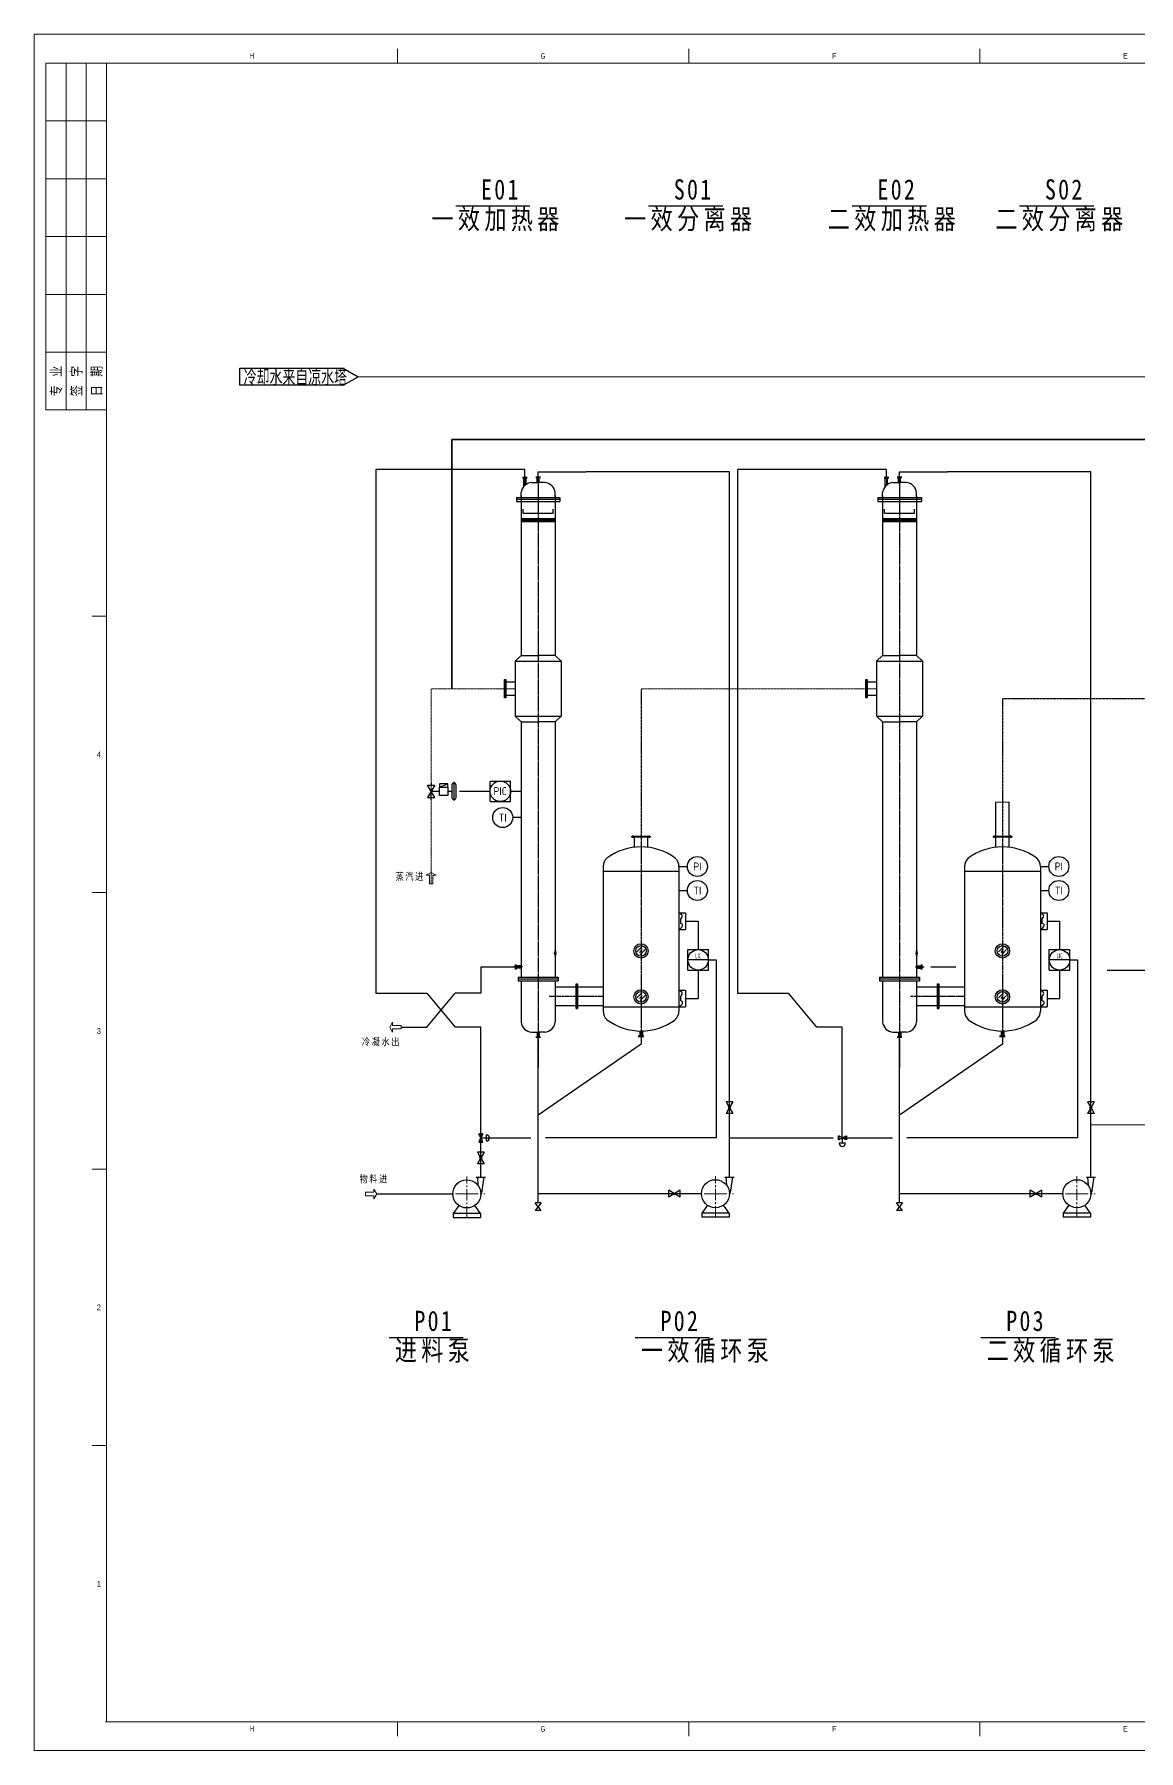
# Model space of a CAD drawing. Extents: x 1175813 to 1223918, y -298815 to -264839.
# Drawn here: x 1175813 to 1197675, y -298815 to -264839 of the extents above; entities that cross this region are included whole.
import ezdxf
from ezdxf.enums import TextEntityAlignment as Align

# ---------------------------------------------------------------- set-up
doc = ezdxf.new("R2010")
doc.units = 0
for name, pattern in [('ACAD_ISO10W100', [18, 12, -3, 0, -3]), ('CENTER', [2, 1.25, -0.25, 0.25, -0.25]), ('CENTER2', [1.125, 0.75, -0.125, 0.125, -0.125]), ('DASHED', [0.75, 0.5, -0.25])]:
    doc.linetypes.add(name, pattern=pattern)
for name, color, linetype in [('02', 1, 'Continuous'), ('1', 7, 'Continuous'), ('1轮廓实线层', 7, 'Continuous'), ('3', 1, 'Continuous'), ('4虚线层', 6, 'DASHED'), ('5', 3, 'Continuous'), ('EbLayer1', 7, 'Continuous'), ('ZHIK', 6, 'Continuous'), ('标题', 7, 'Continuous')]:
    doc.layers.add(name, color=color, linetype=linetype)
for name, color, linetype, lineweight in [('cen', 1, 'CENTER', 13), ('中心线', 1, 'ACAD_ISO10W100', 18), ('中粗线', 4, 'Continuous', 35), ('文本', 7, 'Continuous', 18), ('标题栏', 3, 'Continuous', 50), ('细实线', 7, 'Continuous', 18)]:
    doc.layers.add(name, color=color, linetype=linetype, lineweight=lineweight)
doc.styles.add('GD', font='hztxt_e.shx', dxfattribs={"width": 0.8, "bigfont": 'hztxt.shx'})
doc.styles.add('HGCAD', font='HGCAD.SHX', dxfattribs={"width": 0.75, "bigfont": 'HGCADHZ.SHX'})
doc.styles.add('PC_TEXTSTYLE', font='isocp.shx', dxfattribs={"width": 0.8, "bigfont": 'gbcbig.shx'})
doc.styles.add('工程字', font='gbenor.shx', dxfattribs={"bigfont": 'gbcbig.shx'})

# ---------------------------------------------------------------- blocks, each defined once
blk = doc.blocks.new('HGEQU#HGTFTK~A1H~HGCAD化工图框(带分区)')
at = {"color": 7, "linetype": 'Continuous', "lineweight": 0}
for p, q in [((10, 584), (-831, 584)), ((10, 584), (-831, 584)), ((-831, 584), (-831, -10)), ((-705.25, 574), (-705.25, 579)), ((-604.5, 574), (-604.5, 579)), ((-503.75, 574), (-503.75, 579)), ((-827, 574), (-806, 574)), ((-827, 574), (-827, 454)), ((-820, 574), (-820, 454)), ((-813, 574), (-813, 454)), ((-827, 554), (-806, 554)), ((-827, 534), (-806, 534)), ((-827, 514), (-806, 514)), ((-827, 494), (-806, 494)), ((-827, 474), (-806, 474)), ((-827, 454), (-806, 454)), ((-811, 382.64), (-806, 382.64)), ((-811, 286.97), (-806, 286.97)), ((-811, 191.3), (-806, 191.3)), ((-811, 95.63), (-806, 95.63)), ((-705.25, -5), (-705.25, 0)), ((-604.5, -5), (-604.5, 0)), ((-503.75, -5), (-503.75, 0)), ((-831, -10), (10, -10))]:
    blk.add_line(p, q, dxfattribs=at)
at = {"color": 2, "linetype": 'Continuous', "lineweight": 0}
for p, q in [((0, 574), (-806, 574)), ((-806, 574), (-806, 0)), ((-806.4, 0), (0, 0))]:
    blk.add_line(p, q, dxfattribs=at)
at = {"color": 7, "linetype": 'Continuous', "lineweight": 0, "style": 'HGCAD'}
for s, width, p, p2 in [('H', 1.2, (-756.47, 575.53), (-754.87, 575.53)), ('G', 1.12, (-655.72, 575.53), (-654.12, 575.53)), ('F', 1.292308, (-554.97, 575.53), (-553.37, 575.53)), ('E', 1.292308, (-454.22, 575.53), (-452.62, 575.53)), ('H', 1.2, (-756.47, -3.47), (-754.87, -3.47)), ('G', 1.12, (-655.72, -3.47), (-654.12, -3.47)), ('F', 1.292308, (-554.97, -3.47), (-553.37, -3.47)), ('E', 1.292308, (-454.22, -3.47), (-452.62, -3.47))]:
    blk.add_text(s, height=2, dxfattribs=dict(at, width=width)).set_placement(p, p2, align=Align.FIT)
for s, p in [('专  业', (-823.5, 464)), ('签  字', (-816.5, 464)), ('日  期', (-809.5, 464))]:
    blk.add_text(s, height=4, rotation=90, dxfattribs=at).set_placement(p, align=Align.MIDDLE)
at = {"color": 7, "linetype": 'Continuous', "lineweight": 0, "style": 'HGCAD', "width": 0.933333}
for s, p in [('4', (-809.39, 333.75)), ('3', (-809.39, 238.08)), ('2', (-809.39, 142.41)), ('1', (-809.39, 46.74))]:
    blk.add_text(s, height=2, dxfattribs=at).set_placement(p)

msp = doc.modelspace()

# ---------------------------------------------------------------- hatches: boundary and pattern name
h = msp.add_hatch()
h.set_pattern_fill('ANSI31', color=256, scale=6)
h.set_pattern_definition([(45, (1090272.91, -219990.702), (-13.4703842, 13.4703842), [])])
h.paths.add_polyline_path([(1185787, -274420), (1185449, -274420), (1185449, -274483), (1185787, -274483)])
h.paths.add_polyline_path([(1186124, -274420), (1185787, -274420), (1185787, -274483), (1186124, -274483)])
h = msp.add_hatch()
h.set_pattern_fill('ANSI31', color=256, scale=6)
h.set_pattern_definition([(45, (1097427.98, -219990.702), (-13.4703842, 13.4703842), [])])
h.paths.add_polyline_path([(1192942, -274420), (1192605, -274420), (1192605, -274483), (1192942, -274483)])
h.paths.add_polyline_path([(1193279, -274420), (1192942, -274420), (1192942, -274483), (1193279, -274483)])

# ---------------------------------------------------------------- linework, layer by layer
at = {"color": 5}
for p, q in [((1185525, -273454), (1182576, -273454)), ((1182576, -273454), (1182576, -283822)), ((1185525, -273589), (1185525, -273454)), ((1185787, -273500), (1186735, -273500)), ((1189574, -273500), (1186735, -273500)), ((1189574, -277498), (1189574, -273500)), ((1192680, -273454), (1189731, -273454)), ((1189731, -273454), (1189731, -283822)), ((1192680, -273589), (1192680, -273454)), ((1192942, -273500), (1193890, -273500)), ((1196729, -273500), (1193890, -273500)), ((1196729, -277498), (1196729, -273500)), ((1189574, -287461), (1189574, -277130)), ((1196729, -287461), (1196729, -277130)), ((1182576, -283822), (1183584, -283822)), ((1183584, -283822), (1184142, -284494)), ((1189731, -283822), (1190739, -283822)), ((1190739, -283822), (1191297, -284494)), ((1184652, -284494), (1184142, -284494)), ((1184652, -287465), (1184652, -284494)), ((1184652, -285556), (1184652, -284494)), ((1185787, -287790), (1185787, -284683)), ((1191807, -284494), (1191297, -284494)), ((1191807, -286684), (1191807, -284494)), ((1191807, -285556), (1191807, -284494)), ((1192942, -287790), (1192942, -284683)), ((1187824, -284830), (1185787, -286236)), ((1194979, -284830), (1192942, -286236)), ((1182593, -287794), (1184097, -287794)), ((1185844, -287968), (1185729, -287968)), ((1185844, -288120), (1185729, -287968)), ((1185844, -287968), (1185729, -288120)), ((1185844, -288120), (1185729, -288120)), ((1189019, -287790), (1185787, -287790)), ((1185787, -287968), (1185787, -287794)), ((1192999, -287968), (1192884, -287968)), ((1192999, -288120), (1192884, -287968)), ((1192999, -287968), (1192884, -288120)), ((1192999, -288120), (1192884, -288120)), ((1196174, -287790), (1192942, -287790)), ((1192942, -287968), (1192942, -287794))]:
    msp.add_line(p, q, dxfattribs=at)
for p, q in [((1185449, -274420), (1186124, -274420)), ((1185449, -274483), (1186124, -274483)), ((1185491, -274316), (1185491, -274241)), ((1185491, -274316), (1186083, -274316)), ((1186083, -274316), (1186083, -274241)), ((1192605, -274420), (1193279, -274420)), ((1192605, -274483), (1193279, -274483)), ((1192646, -274316), (1192646, -274241)), ((1192646, -274316), (1193238, -274316)), ((1193238, -274316), (1193238, -274241)), ((1185157, -277627), (1185108, -277627)), ((1185120, -277974), (1185120, -277612)), ((1185120, -277612), (1185145, -277612)), ((1185132, -277974), (1185132, -277612)), ((1185145, -277612), (1185145, -277974)), ((1192312, -277627), (1192263, -277627)), ((1192275, -277974), (1192275, -277612)), ((1192275, -277612), (1192300, -277612)), ((1192288, -277974), (1192288, -277612)), ((1192300, -277612), (1192300, -277974)), ((1185157, -277958), (1185108, -277958)), ((1185145, -277974), (1185120, -277974)), ((1192312, -277958), (1192263, -277958)), ((1192300, -277974), (1192275, -277974)), ((1187643, -280709), (1188006, -280709)), ((1187643, -280734), (1187643, -280709)), ((1187643, -280722), (1188006, -280722)), ((1188006, -280734), (1187643, -280734)), ((1187659, -280746), (1187659, -280697)), ((1187990, -280746), (1187990, -280697)), ((1188006, -280709), (1188006, -280734)), ((1194798, -280709), (1195161, -280709)), ((1194798, -280734), (1194798, -280709)), ((1194798, -280722), (1195161, -280722)), ((1195161, -280734), (1194798, -280734)), ((1194814, -280746), (1194814, -280697)), ((1195145, -280746), (1195145, -280697)), ((1195161, -280709), (1195161, -280734)), ((1187074, -281403), (1188574, -281403)), ((1194229, -281403), (1195729, -281403)), ((1187841, -282902), (1187743, -283003)), ((1187795, -283016), (1187847, -282954)), ((1187808, -283056), (1187903, -282958)), ((1194996, -282902), (1194898, -283003)), ((1194950, -283016), (1195002, -282954)), ((1194963, -283056), (1195058, -282958)), ((1186577, -283652), (1186528, -283652)), ((1186540, -284123), (1186540, -283636)), ((1186540, -283636), (1186565, -283636)), ((1186553, -284123), (1186553, -283636)), ((1186565, -283636), (1186565, -284123)), ((1193732, -283652), (1193684, -283652)), ((1193695, -284123), (1193695, -283636)), ((1193695, -283636), (1193720, -283636)), ((1193708, -284123), (1193708, -283636)), ((1193720, -283636), (1193720, -284123)), ((1187841, -283812), (1187743, -283912)), ((1187795, -283925), (1187847, -283864)), ((1187808, -283965), (1187903, -283868)), ((1194996, -283812), (1194898, -283912)), ((1194950, -283925), (1195002, -283864)), ((1194963, -283965), (1195058, -283868)), ((1186577, -284108), (1186528, -284108)), ((1186540, -284123), (1186565, -284123)), ((1187074, -284089), (1188574, -284089)), ((1193732, -284108), (1193684, -284108)), ((1193695, -284123), (1193720, -284123)), ((1194229, -284089), (1195729, -284089)), ((1187824, -284678), (1187824, -284830)), ((1194979, -284678), (1194979, -284830)), ((1184561, -287465), (1184742, -287465)), ((1184583, -287465), (1184595, -287624)), ((1184678, -287725), (1184653, -287789)), ((1184678, -287725), (1184720, -287465)), ((1189484, -287461), (1189664, -287461)), ((1189505, -287461), (1189517, -287620)), ((1189600, -287720), (1189575, -287785)), ((1189600, -287720), (1189642, -287461)), ((1196639, -287461), (1196819, -287461)), ((1196660, -287461), (1196672, -287620)), ((1196755, -287720), (1196730, -287785)), ((1196755, -287720), (1196797, -287461)), ((1184216, -288023), (1184105, -288183)), ((1184645, -288183), (1184534, -288023)), ((1189138, -288019), (1189027, -288178)), ((1189567, -288178), (1189456, -288019)), ((1196293, -288019), (1196182, -288178)), ((1196722, -288178), (1196611, -288019)), ((1184105, -288183), (1184105, -288258)), ((1184645, -288183), (1184645, -288258)), ((1189027, -288178), (1189027, -288254)), ((1189567, -288254), (1189027, -288254)), ((1189567, -288178), (1189567, -288254)), ((1196182, -288178), (1196182, -288254)), ((1196722, -288254), (1196182, -288254)), ((1196722, -288178), (1196722, -288254))]:
    msp.add_line(p, q)
at = {"color": 3}
for p, q in [((1184652, -283301), (1184652, -283822)), ((1184652, -283301), (1185341, -283301)), ((1193559, -283301), (1194054, -283301)), ((1197050, -283363), (1198819, -283363)), ((1183584, -284494), (1184142, -283822)), ((1184652, -283822), (1184142, -283822)), ((1183074, -284494), (1183584, -284494)), ((1184613, -286600), (1184690, -286600)), ((1184613, -286614), (1184690, -286614)), ((1184690, -286754), (1184613, -286614)), ((1184690, -286614), (1184613, -286754)), ((1184613, -286754), (1184690, -286754)), ((1184652, -286684), (1184759, -286684)), ((1184759, -286623), (1184759, -286745)), ((1191723, -286646), (1191723, -286723)), ((1191737, -286646), (1191737, -286723)), ((1191737, -286723), (1191877, -286646)), ((1191877, -286723), (1191737, -286646)), ((1191807, -286684), (1191807, -286792)), ((1191877, -286646), (1191877, -286723)), ((1191891, -286646), (1191891, -286723)), ((1184613, -286768), (1184690, -286768)), ((1191868, -286792), (1191746, -286792))]:
    msp.add_line(p, q, dxfattribs=at)
at = {"color": 6}
for p, q in [((1189157, -283160), (1188751, -283160)), ((1196312, -283160), (1195906, -283160))]:
    msp.add_line(p, q, dxfattribs=at)
at = {"extrusion": (0.262935, 0.256763, 0.93002)}
for p, q in [((1184645, -288183), (1184105, -288183)), ((1189567, -288178), (1189027, -288178)), ((1196722, -288178), (1196182, -288178))]:
    msp.add_line(p, q, dxfattribs=at)
for centre, radius in [((1187824, -282983), 142), ((1187824, -282983), 105), ((1194979, -282983), 142), ((1194979, -282983), 105), ((1187824, -283893), 142), ((1187824, -283893), 105), ((1194979, -283893), 142), ((1194979, -283893), 105), ((1184375, -287794), 278), ((1189297, -287790), 278), ((1196452, -287790), 278)]:
    msp.add_circle(centre, radius)
at = {"color": 3}
for centre, start, end in [((1184759, -286684), 270, 90), ((1191807, -286792), 180, 0)]:
    msp.add_arc(centre, 60.9, start, end, dxfattribs=at)
at = {"layer": '02', "color": 3}
for p, q in [((1183595, -279700), (1183743, -279700)), ((1183743, -279700), (1183595, -279946)), ((1183743, -279946), (1183595, -279700)), ((1183595, -279946), (1183743, -279946)), ((1183669, -279650), (1183669, -279700)), ((1183669, -279995), (1183669, -279823)), ((1183669, -279823), (1183833, -279823)), ((1183997, -279679), (1183833, -279679)), ((1183833, -279679), (1183833, -279741)), ((1183833, -279741), (1183997, -279679)), ((1183833, -279905), (1183833, -279741)), ((1183833, -279741), (1183997, -279741)), ((1183997, -279905), (1183833, -279905)), ((1183997, -279741), (1183997, -279679)), ((1183997, -279741), (1183997, -279905)), ((1183997, -279823), (1184079, -279823)), ((1184079, -279700), (1184079, -279823)), ((1184079, -279823), (1184079, -279946)), ((1184120, -279638), (1184120, -280008)), ((1184161, -279946), (1184161, -279700))]:
    msp.add_line(p, q, dxfattribs=at)
at = {"layer": '02'}
for p, q in [((1189506, -285971), (1189564, -286070)), ((1189641, -285971), (1189506, -285971)), ((1189641, -285971), (1189583, -286070)), ((1196662, -285971), (1196719, -286070)), ((1196796, -285971), (1196662, -285971)), ((1196796, -285971), (1196739, -286070)), ((1189564, -286103), (1189506, -286202)), ((1189641, -286202), (1189506, -286202)), ((1189583, -286103), (1189641, -286202)), ((1196719, -286103), (1196662, -286202)), ((1196796, -286202), (1196662, -286202)), ((1196739, -286103), (1196796, -286202)), ((1184584, -286965), (1184642, -287064)), ((1184719, -286965), (1184584, -286965)), ((1184642, -287097), (1184584, -287196)), ((1184719, -286965), (1184661, -287064)), ((1184661, -287097), (1184719, -287196)), ((1184719, -287196), (1184584, -287196)), ((1188371, -287857), (1188371, -287722)), ((1188469, -287780), (1188371, -287722)), ((1188601, -287722), (1188502, -287780)), ((1188601, -287857), (1188601, -287722)), ((1195526, -287857), (1195526, -287722)), ((1195624, -287780), (1195526, -287722)), ((1195756, -287722), (1195657, -287780)), ((1195756, -287857), (1195756, -287722)), ((1188469, -287799), (1188371, -287857)), ((1188601, -287857), (1188502, -287799)), ((1195624, -287799), (1195526, -287857)), ((1195756, -287857), (1195657, -287799))]:
    msp.add_line(p, q, dxfattribs=at)
for centre in [(1189574, -286087), (1196729, -286087), (1184652, -287080), (1188486, -287790), (1195641, -287790)]:
    msp.add_circle(centre, 19.2, dxfattribs=at)
at = {"layer": '02', "color": 3}
for centre, start, end in [((1184120, -279700), 0, 180), ((1184120, -279946), 180, 0)]:
    msp.add_arc(centre, 41.1, start, end, dxfattribs=at)
at = {"layer": '1', "color": 6}
for centre in [(1188954, -283160), (1196109, -283160)]:
    msp.add_circle(centre, 203, dxfattribs=at)
at = {"layer": '1轮廓实线层'}
msp.add_line((1184105, -288258), (1184645, -288258), dxfattribs=at)
at = {"layer": '3'}
for p, q in [((1179884, -271449), (1181930, -271449)), ((1179884, -271786), (1179884, -271449)), ((1181930, -271449), (1182222, -271617)), ((1181930, -271786), (1179884, -271786)), ((1181930, -271786), (1182222, -271617))]:
    msp.add_line(p, q, dxfattribs=at)
at = {"layer": '4虚线层', "linetype": 'ByBlock', "ltscale": 0.5}
for p, q in [((1184835, -280026), (1184835, -279620)), ((1184835, -279620), (1185241, -279620)), ((1185241, -280024), (1185241, -279618)), ((1185241, -280026), (1185241, -279620)), ((1185241, -279821), (1185450, -279821)), ((1184835, -280026), (1185241, -280026)), ((1185449, -280343), (1185280, -280343)), ((1188574, -281312), (1188744, -281312)), ((1195729, -281312), (1195899, -281312)), ((1188574, -281788), (1188744, -281788)), ((1195729, -281788), (1195899, -281788)), ((1188751, -283363), (1188751, -282957)), ((1188751, -282957), (1189157, -282957)), ((1189157, -283363), (1189157, -282957)), ((1195906, -283363), (1195906, -282957)), ((1195906, -282957), (1196312, -282957)), ((1196312, -283363), (1196312, -282957)), ((1188751, -283363), (1189157, -283363)), ((1195906, -283363), (1196312, -283363))]:
    msp.add_line(p, q, dxfattribs=at)
at = {"layer": '4虚线层', "ltscale": 0.5}
msp.add_line((1184232, -279823), (1184835, -279823), dxfattribs=at)
at = {"layer": '4虚线层', "linetype": 'ByBlock', "ltscale": 0.5}
for centre, radius in [((1185038, -279823), 203), ((1185085, -280343), 198), ((1188939, -281312), 198), ((1196094, -281312), 198), ((1188939, -281788), 198), ((1196094, -281788), 198)]:
    msp.add_circle(centre, radius, dxfattribs=at)
at = {"layer": 'cen', "color": 1, "ltscale": 0.3}
for p, q in [((1183669, -280417), (1183669, -277793)), ((1185120, -277793), (1183669, -277793)), ((1192275, -277793), (1187824, -277793)), ((1183669, -280417), (1183669, -281654))]:
    msp.add_line(p, q, dxfattribs=at)
at = {"layer": 'EbLayer1'}
for p, q in [((1185787, -273607), (1185787, -273500)), ((1192942, -273607), (1192942, -273500)), ((1185478, -273607), (1185572, -273607)), ((1185478, -273618), (1185572, -273618)), ((1185504, -273788), (1185504, -273619)), ((1185525, -273589), (1185525, -273767)), ((1185547, -273750), (1185547, -273618)), ((1185656, -273710), (1185787, -273710)), ((1185834, -273607), (1185740, -273607)), ((1185834, -273618), (1185740, -273618)), ((1185765, -273706), (1185765, -273618)), ((1185787, -273589), (1185787, -273764)), ((1185918, -273710), (1185787, -273710)), ((1185808, -273715), (1185808, -273619)), ((1192634, -273607), (1192727, -273607)), ((1192634, -273618), (1192727, -273618)), ((1192659, -273788), (1192659, -273619)), ((1192680, -273589), (1192680, -273767)), ((1192702, -273750), (1192702, -273618)), ((1192811, -273710), (1192942, -273710)), ((1192989, -273607), (1192895, -273607)), ((1192989, -273618), (1192895, -273618)), ((1192920, -273706), (1192920, -273618)), ((1192942, -273589), (1192942, -273764)), ((1193073, -273710), (1192942, -273710)), ((1192963, -273715), (1192963, -273619)), ((1186218, -274050), (1185355, -274050)), ((1185356, -274010), (1186218, -274010)), ((1185356, -274010), (1185356, -274090)), ((1185356, -274090), (1186218, -274090)), ((1185449, -274010), (1185449, -273911)), ((1185449, -273975), (1185449, -277136)), ((1186124, -274010), (1186124, -273911)), ((1186124, -273975), (1186124, -277136)), ((1186218, -274010), (1186218, -274090)), ((1193373, -274050), (1192510, -274050)), ((1192511, -274010), (1193373, -274010)), ((1192511, -274010), (1192511, -274090)), ((1192511, -274090), (1193373, -274090)), ((1192605, -274010), (1192605, -273911)), ((1192605, -273975), (1192605, -277136)), ((1193279, -274010), (1193279, -273911)), ((1193279, -273975), (1193279, -277136)), ((1193373, -274010), (1193373, -274090)), ((1185449, -277136), (1185333, -277249)), ((1185333, -277249), (1185333, -278337)), ((1185333, -277249), (1186240, -277249)), ((1185449, -277136), (1185788, -277136)), ((1186124, -277136), (1185785, -277136)), ((1186124, -277136), (1186240, -277249)), ((1186240, -277249), (1186240, -278337)), ((1192605, -277136), (1192488, -277249)), ((1192488, -277249), (1192488, -278337)), ((1192488, -277249), (1193395, -277249)), ((1192605, -277136), (1192943, -277136)), ((1193279, -277136), (1192940, -277136)), ((1193279, -277136), (1193395, -277249)), ((1193395, -277249), (1193395, -278337)), ((1185333, -277661), (1185120, -277661)), ((1185333, -277924), (1185120, -277924)), ((1192488, -277661), (1192275, -277661)), ((1192488, -277924), (1192275, -277924)), ((1185449, -278450), (1185333, -278337)), ((1185333, -278337), (1186240, -278337)), ((1185449, -278450), (1185449, -283502)), ((1185449, -278450), (1185788, -278450)), ((1186124, -278450), (1185785, -278450)), ((1186124, -278450), (1186240, -278337)), ((1186124, -278450), (1186124, -282973)), ((1192605, -278450), (1192488, -278337)), ((1192488, -278337), (1193395, -278337)), ((1192605, -278450), (1192605, -283502)), ((1192605, -278450), (1192943, -278450)), ((1193279, -278450), (1192940, -278450)), ((1193279, -278450), (1193395, -278337)), ((1193279, -278450), (1193279, -282973)), ((1194848, -280931), (1194848, -280038)), ((1195111, -280931), (1195111, -280031)), ((1187693, -280931), (1187693, -280709)), ((1187956, -280931), (1187956, -280734)), ((1187074, -281312), (1187074, -284179)), ((1188574, -281312), (1188574, -284179)), ((1194229, -281312), (1194229, -284179)), ((1195729, -281312), (1195729, -284179)), ((1186100, -283025), (1186148, -283025)), ((1186115, -282973), (1186115, -283077)), ((1186115, -282973), (1186134, -282973)), ((1186134, -283077), (1186134, -282973)), ((1193255, -283025), (1193303, -283025)), ((1193270, -282973), (1193270, -283077)), ((1193270, -282973), (1193289, -282973)), ((1193289, -283077), (1193289, -282973)), ((1185474, -283301), (1185301, -283301)), ((1185341, -283348), (1185341, -283255)), ((1185352, -283348), (1185352, -283255)), ((1185449, -283279), (1185352, -283279)), ((1185449, -283323), (1185353, -283323)), ((1186115, -283077), (1186134, -283077)), ((1186124, -283077), (1186124, -283502)), ((1193254, -283301), (1193428, -283301)), ((1193270, -283077), (1193289, -283077)), ((1193279, -283077), (1193279, -283502)), ((1193279, -283279), (1193377, -283279)), ((1193279, -283323), (1193376, -283323)), ((1193377, -283348), (1193377, -283255)), ((1193388, -283348), (1193388, -283255)), ((1185391, -283502), (1186182, -283502)), ((1185391, -283502), (1185391, -283573)), ((1185391, -283538), (1186182, -283538)), ((1185391, -283573), (1186182, -283573)), ((1185449, -283573), (1185449, -284393)), ((1186124, -283573), (1186124, -284393)), ((1186124, -283692), (1187074, -283692)), ((1186182, -283502), (1186182, -283573)), ((1192546, -283502), (1193337, -283502)), ((1192546, -283502), (1192546, -283573)), ((1192546, -283538), (1193337, -283538)), ((1192546, -283573), (1193337, -283573)), ((1192605, -283573), (1192605, -284393)), ((1193279, -283573), (1193279, -284393)), ((1193279, -283692), (1194229, -283692)), ((1193337, -283502), (1193337, -283573)), ((1185449, -284230), (1185449, -284393)), ((1186124, -284067), (1187074, -284067)), ((1192605, -284230), (1192605, -284393)), ((1193279, -284067), (1194229, -284067)), ((1185656, -284595), (1185787, -284595)), ((1185740, -284683), (1185834, -284683)), ((1185740, -284694), (1185834, -284694)), ((1185766, -284586), (1185766, -284683)), ((1185918, -284595), (1185787, -284595)), ((1185809, -284595), (1185809, -284683)), ((1187768, -284665), (1187880, -284665)), ((1187768, -284678), (1187880, -284678)), ((1187799, -284568), (1187799, -284664)), ((1187851, -284559), (1187851, -284665)), ((1192811, -284595), (1192942, -284595)), ((1192895, -284683), (1192989, -284683)), ((1192895, -284694), (1192989, -284694)), ((1192921, -284586), (1192921, -284683)), ((1193073, -284595), (1192942, -284595)), ((1192964, -284595), (1192964, -284683)), ((1194923, -284665), (1195035, -284665)), ((1194923, -284678), (1195035, -284678)), ((1194954, -284568), (1194954, -284664)), ((1195006, -284559), (1195006, -284665))]:
    msp.add_line(p, q, dxfattribs=at)
for centre, radius, start, end in [((1185679, -273940), 231, 95.6385, 172.9304), ((1185895, -273940), 231, 7.0696, 84.3615), ((1192834, -273940), 231, 95.6385, 172.9304), ((1193050, -273940), 231, 7.0696, 84.3615), ((1187824, -282060), 1137, 53.3723, 126.6277), ((1194979, -282060), 1137, 53.3723, 126.6277), ((1187299, -281312), 225, 132.9163, 180), ((1188349, -281312), 225, 0, 47.0837), ((1194454, -281312), 225, 132.9163, 180), ((1195504, -281312), 225, 0, 47.0837), ((1187299, -284179), 225, 180, 227.0837), ((1187824, -283432), 1137, 233.3723, 306.6277), ((1188349, -284179), 225, 312.9163, 0), ((1194454, -284179), 225, 180, 227.0837), ((1194979, -283432), 1137, 233.3723, 306.6277), ((1195504, -284179), 225, 312.9163, 0), ((1185679, -284365), 231, 187.0696, 264.3615), ((1185895, -284365), 231, 275.6385, 352.9304), ((1192834, -284365), 231, 187.0696, 264.3615), ((1193050, -284365), 231, 275.6385, 352.9304)]:
    msp.add_arc(centre, radius, start, end, dxfattribs=at)
at = {"layer": 'ZHIK'}
for p, q in [((1188574, -282230), (1188706, -282230)), ((1188706, -282230), (1188706, -282560)), ((1195729, -282230), (1195861, -282230)), ((1195861, -282230), (1195861, -282560)), ((1188574, -282560), (1188706, -282560)), ((1188602, -282357), (1188602, -282435)), ((1188706, -282395), (1188954, -282395)), ((1188954, -282395), (1188954, -282957)), ((1195729, -282560), (1195861, -282560)), ((1195757, -282357), (1195757, -282435)), ((1195861, -282395), (1196109, -282395)), ((1196109, -282395), (1196109, -282957)), ((1188954, -283363), (1188954, -283924)), ((1189157, -283160), (1189308, -283160)), ((1189308, -283160), (1189308, -286684)), ((1196109, -283363), (1196109, -283924)), ((1196312, -283160), (1196463, -283160)), ((1196463, -283160), (1196463, -286684)), ((1188574, -283759), (1188706, -283759)), ((1188602, -283886), (1188602, -283964)), ((1188706, -283759), (1188706, -284089)), ((1188706, -283924), (1188954, -283924)), ((1195729, -283759), (1195861, -283759)), ((1195757, -283886), (1195757, -283964)), ((1195861, -283759), (1195861, -284089)), ((1195861, -283924), (1196109, -283924)), ((1188574, -284089), (1188706, -284089)), ((1195729, -284089), (1195861, -284089)), ((1184652, -286684), (1185644, -286684)), ((1189308, -286684), (1185930, -286684)), ((1191630, -286691), (1189574, -286691)), ((1191807, -286684), (1192799, -286684)), ((1196463, -286684), (1193085, -286684))]:
    msp.add_line(p, q, dxfattribs=at)
for points in [[(1188602, -282357), (1188641, -282295), (1188574, -282230)], [(1195757, -282357), (1195796, -282295), (1195729, -282230)], [(1188602, -283886), (1188641, -283825), (1188574, -283759)], [(1195757, -283886), (1195796, -283825), (1195729, -283759)]]:
    msp.add_spline(points, degree=3, dxfattribs=at)
at = {"layer": 'ZHIK', "end_tangent": (-0.879154, -0.476538)}
for points in [[(1188574, -282560), (1188646, -282483), (1188646, -282470), (1188602, -282435)], [(1195729, -282560), (1195801, -282483), (1195801, -282470), (1195757, -282435)], [(1188574, -284089), (1188646, -284013), (1188646, -283999), (1188602, -283964)], [(1195729, -284089), (1195801, -284013), (1195801, -283999), (1195757, -283964)]]:
    msp.add_spline(points, degree=3, dxfattribs=at)
at = {"layer": '中心线', "color": 1, "linetype": 'CENTER', "lineweight": -3, "ltscale": 5}
for p, q in [((1185787, -273724), (1185787, -285291)), ((1192942, -273724), (1192942, -285291))]:
    msp.add_line(p, q, dxfattribs=at)
at = {"layer": '中心线', "color": 5, "linetype": 'CENTER2', "lineweight": 9, "ltscale": 1200}
for p, q in [((1185120, -277793), (1185333, -277793)), ((1192275, -277793), (1192488, -277793))]:
    msp.add_line(p, q, dxfattribs=at)
at = {"layer": '中心线', "color": 1, "linetype": 'CENTER', "lineweight": -3}
for p, q in [((1187824, -277793), (1187824, -280923)), ((1194979, -277984), (1194979, -280923)), ((1194979, -277984), (1198252, -277984))]:
    msp.add_line(p, q, dxfattribs=at)
at = {"layer": '中心线', "color": 1, "linetype": 'CENTER', "lineweight": -3, "ltscale": 30}
for p, q in [((1187824, -280923), (1187824, -284710)), ((1194979, -280923), (1194979, -284710)), ((1186006, -283880), (1187074, -283880)), ((1193161, -283880), (1194229, -283880))]:
    msp.add_line(p, q, dxfattribs=at)
at = {"layer": '中心线', "color": 1, "linetype": 'CENTER2', "lineweight": 9, "ltscale": 300}
for p, q in [((1189297, -288258), (1189297, -287443)), ((1196452, -288258), (1196452, -287443)), ((1184375, -288262), (1184375, -287448)), ((1184375, -287794), (1184074, -287794)), ((1184375, -287794), (1184734, -287794)), ((1189297, -287790), (1188996, -287790)), ((1189297, -287790), (1189656, -287790)), ((1196452, -287790), (1196151, -287790)), ((1196452, -287790), (1196811, -287790))]:
    msp.add_line(p, q, dxfattribs=at)
at = {"layer": '中粗线', "color": 1, "ltscale": 40}
for p, q in [((1184078, -272861), (1184078, -277793)), ((1191233, -272861), (1184078, -272861)), ((1191233, -272861), (1207970, -272861))]:
    msp.add_line(p, q, dxfattribs=at)
at = {"layer": '文本', "ltscale": 40}
for p, q in [((1194848, -280038), (1195111, -280038)), ((1196729, -286426), (1199863, -286426))]:
    msp.add_line(p, q, dxfattribs=at)
at = {"layer": '标题', "color": 0}
for p, q in [((1184155, -268236), (1185625, -268236)), ((1187970, -268236), (1189440, -268236)), ((1192002, -268236), (1193472, -268236)), ((1195317, -268236), (1196787, -268236)), ((1182835, -290634), (1184305, -290634)), ((1187707, -290634), (1189177, -290634)), ((1194551, -290634), (1196021, -290634))]:
    msp.add_line(p, q, dxfattribs=at)
at = {"layer": '标题栏', "lineweight": 15, "extrusion": (-0.256763, -0.262935, 0.93002)}
for p, q in [((1183572, -281486), (1183669, -281430)), ((1183572, -281486), (1183633, -281486)), ((1183669, -281430), (1183765, -281486)), ((1183702, -281486), (1183765, -281486))]:
    msp.add_line(p, q, dxfattribs=at)
at = {"layer": '标题栏', "lineweight": 15}
for p, q in [((1183702, -281530), (1183702, -281486)), ((1182949, -284460), (1182906, -284460)), ((1182494, -287761), (1182537, -287761))]:
    msp.add_line(p, q, dxfattribs=at)
at = {"layer": '标题栏', "lineweight": 15, "extrusion": (0.262935, -0.256763, 0.93002)}
for p, q in [((1182850, -284493), (1182906, -284396)), ((1182906, -284590), (1182850, -284493)), ((1182906, -284460), (1182906, -284396)), ((1182906, -284590), (1182906, -284529))]:
    msp.add_line(p, q, dxfattribs=at)
at = {"layer": '标题栏', "lineweight": 15, "extrusion": (-0.262935, -0.256763, 0.93002)}
for p, q in [((1182537, -287760), (1182537, -287697)), ((1182593, -287794), (1182537, -287697)), ((1182537, -287890), (1182593, -287794)), ((1182537, -287890), (1182537, -287830))]:
    msp.add_line(p, q, dxfattribs=at)
at = {"layer": '标题栏', "lineweight": 15}
for points in [[(1183702, -281530), (1183702, -281530), (1183702, -281654), (1183633, -281654), (1183633, -281486)], [(1182949, -284460), (1182949, -284460), (1183074, -284460), (1183074, -284529), (1182906, -284529)], [(1182494, -287761), (1182494, -287761), (1182370, -287761), (1182370, -287830), (1182537, -287830)]]:
    msp.add_lwpolyline(points, dxfattribs=at)
at = {"layer": '细实线', "color": 3, "ltscale": 40}
msp.add_line((1182222, -271617), (1213705, -271617), dxfattribs=at)

# ---------------------------------------------------------------- block references
at = {"layer": '文本', "ltscale": 40, "xscale": 57.19999999995343, "yscale": 57.20000000001164, "zscale": 57.2}
msp.add_blockref('HGEQU#HGTFTK~A1H~HGCAD化工图框(带分区)', (1223346, -298243), dxfattribs=at)

# ---------------------------------------------------------------- texts
at = {"layer": '1', "color": 6, "style": 'PC_TEXTSTYLE', "width": 0.6}
for p in [(1188895, -283130), (1196051, -283130)]:
    msp.add_text('LIC', height=101.4, dxfattribs=at).set_placement(p)
at = {"layer": '4虚线层', "linetype": 'ByBlock', "ltscale": 0.5, "style": 'PC_TEXTSTYLE'}
for s, p in [('PIC', (1185035, -279820)), ('TI', (1185085, -280343)), ('PI', (1188939, -281312)), ('PI', (1196094, -281312)), ('TI', (1188939, -281788)), ('TI', (1196094, -281788))]:
    msp.add_text(s, height=158.4, dxfattribs=at).set_placement(p, align=Align.MIDDLE)
at = {"layer": '5', "style": 'GD', "width": 0.8}
msp.add_text('冷却水来自凉水塔', height=320, dxfattribs=at).set_placement((1179957, -271790))
at = {"layer": '标题', "color": 0, "style": '工程字'}
for s, insert, char_height, width, attachment_point in [('{\\fNSimSun|b0|i0|c134|p49;\\W0.8;\\T1.2;E01}', (1184656, -267709), 400, 2402.63, 1), ('{\\fNSimSun|b0|i0|c134|p49;\\W0.8;\\T1.2;S01}', (1188472, -267709), 400, 2402.63, 1), ('{\\fNSimSun|b0|i0|c134|p49;\\W0.8;\\T1.2;E02}', (1192504, -267709), 400, 2402.63, 1), ('{\\fNSimSun|b0|i0|c134|p49;\\W0.8;\\T1.2;S02}', (1195819, -267709), 400, 2402.63, 1), ('{\\fNSimSun|b0|i0|c134|p49;\\W0.8;\\T1.2;一效加热器}', (1183675, -268294), 400, 3374.64, 1), ('{\\fNSimSun|b0|i0|c134|p49;\\W0.8;\\T1.2;一效分离器}', (1187490, -268294), 400, 3374.64, 1), ('{\\fNSimSun|b0|i0|c134|p49;\\W0.8;\\T1.2;二效加热器}', (1191522, -268294), 400, 3374.64, 1), ('{\\fNSimSun|b0|i0|c134|p49;\\W0.8;\\T1.2;二效分离器}', (1194838, -268294), 400, 3374.64, 1), ('{\\fNSimSun|b0|i0|c134|p49;\\W0.8;\\T1.2;蒸汽进}', (1183545, -281437), 144, 2444.23, 3), ('{\\fNSimSun|b0|i0|c134|p49;\\W0.8;\\T1.2;冷凝水出}', (1183072, -284711), 144, 2444.23, 3), ('{\\fNSimSun|b0|i0|c134|p49;\\W0.8;\\T1.2;物料进}', (1182832, -287425), 144, 2444.23, 3), ('{\\fNSimSun|b0|i0|c134|p49;\\W0.8;\\T1.2;P01}', (1183337, -290107), 400, 2402.63, 1), ('{\\fNSimSun|b0|i0|c134|p49;\\W0.8;\\T1.2;P02}', (1188209, -290107), 400, 2402.63, 1), ('{\\fNSimSun|b0|i0|c134|p49;\\W0.8;\\T1.2;P03}', (1195053, -290107), 400, 2402.63, 1), ('{\\fNSimSun|b0|i0|c134|p49;\\W0.8;\\T1.2;进料泵}', (1182950, -290693), 400, 3374.64, 1), ('{\\fNSimSun|b0|i0|c134|p49;\\W0.8;\\T1.2;一效循环泵}', (1187822, -290693), 400, 3374.64, 1), ('{\\fNSimSun|b0|i0|c134|p49;\\W0.8;\\T1.2;二效循环泵}', (1194666, -290693), 400, 3374.64, 1)]:
    msp.add_mtext(s, dxfattribs=dict(at, insert=insert, char_height=char_height, width=width, attachment_point=attachment_point))

doc.saveas('drawing.dxf')
